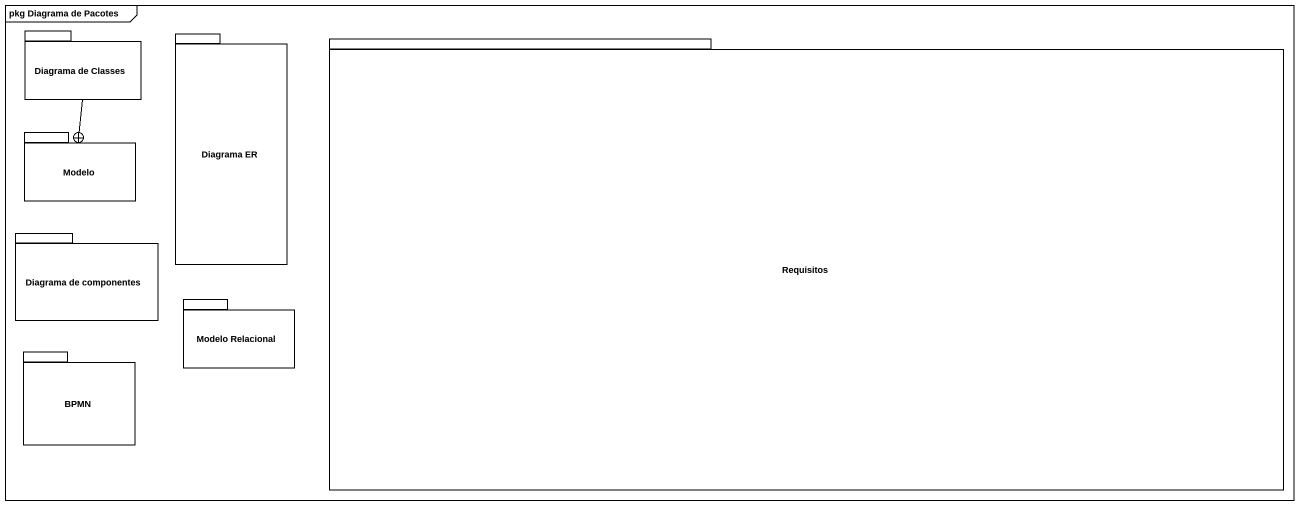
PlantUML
@startuml
mainframe pkg Diagrama de Pacotes
package "Diagrama de Classes" as Diagrama_de_Classes {
}
package "Diagrama ER" as Diagrama_ER {
}
package Requisitos {
}
package Modelo {
}
package "Diagrama de componentes" as Diagrama_de_componentes {
}
package "Modelo Relacional" as Modelo_Relacional {
}
package BPMN {
}
Diagrama_de_Classes --+ Modelo
@enduml
